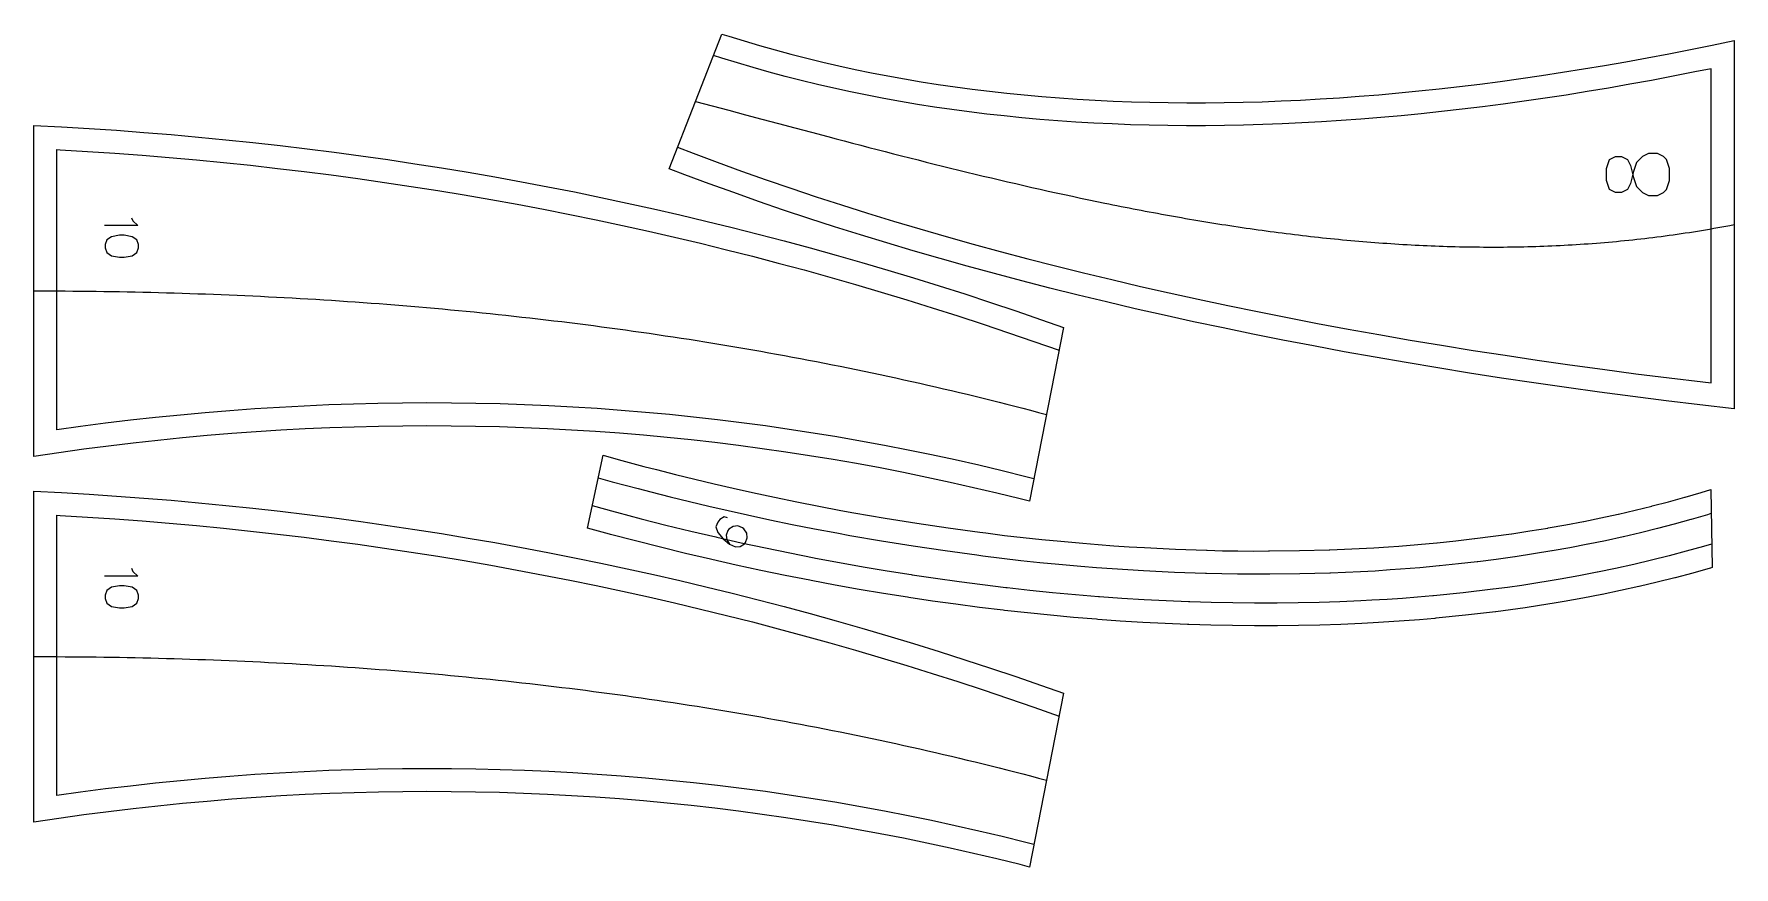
# Model space of a CAD drawing. Extents: x 1 to 96, y -465 to 46.
# Drawn here: x 1.3 to 93.8, y -361.6 to -316.2 of the extents above; entities that cross this region are included whole.
import ezdxf

# ---------------------------------------------------------------- set-up
doc = ezdxf.new("R2010")
doc.units = 0
doc.layers.add('11', color=216, linetype='CONTINUOUS')

msp = doc.modelspace()

# ---------------------------------------------------------------- linework, layer by layer
at = {"layer": '11'}
for points in [[(38.71, -316.23), (39.083, -316.35), (39.92, -316.61), (40.763, -316.86), (41.613, -317.1), (42.47, -317.33), (43.334, -317.551), (44.204, -317.762), (45.081, -317.964), (45.964, -318.156), (46.855, -318.338), (47.751, -318.511), (48.655, -318.674), (49.565, -318.828), (50.482, -318.972), (51.406, -319.106), (52.336, -319.23), (53.273, -319.345), (54.217, -319.451), (55.167, -319.546), (56.124, -319.633), (57.088, -319.709), (58.058, -319.776), (59.035, -319.833), (60.019, -319.881), (61.009, -319.919), (62.006, -319.947), (63.01, -319.966), (64.02, -319.975), (65.037, -319.974), (66.061, -319.964), (67.091, -319.944), (68.128, -319.915), (69.172, -319.876), (70.222, -319.827), (71.28, -319.769), (72.343, -319.701), (73.414, -319.623), (74.491, -319.536), (75.575, -319.439), (76.665, -319.332), (77.762, -319.216), (78.866, -319.091), (79.977, -318.955), (81.094, -318.81), (82.217, -318.656), (83.348, -318.491), (84.485, -318.317), (85.629, -318.134), (86.78, -317.941), (87.937, -317.738), (89.101, -317.526), (90.271, -317.304), (91.448, -317.072), (92.632, -316.831), (93.823, -316.58), (93.823, -336.638), (91.969, -336.423), (90.131, -336.199), (88.308, -335.968), (86.501, -335.729), (84.709, -335.482), (82.931, -335.227), (81.17, -334.964), (79.423, -334.693), (77.691, -334.414), (75.975, -334.127), (74.274, -333.833), (72.588, -333.53), (70.918, -333.22), (69.263, -332.901), (67.622, -332.575), (65.998, -332.24), (64.388, -331.898), (62.794, -331.548), (61.214, -331.19), (59.65, -330.824), (58.102, -330.45), (56.568, -330.069), (55.05, -329.679), (53.547, -329.281), (52.059, -328.876), (50.587, -328.462), (49.129, -328.041), (47.687, -327.611), (46.26, -327.174), (44.848, -326.729), (43.452, -326.276), (42.071, -325.815), (40.705, -325.346), (39.354, -324.869), (38.019, -324.384), (36.698, -323.892), (35.845, -323.564)], [(36.3, -322.4), (37.141, -322.723), (38.45, -323.211), (39.775, -323.692), (41.116, -324.166), (42.472, -324.631), (43.843, -325.089), (45.229, -325.538), (46.631, -325.981), (48.048, -326.415), (49.481, -326.841), (50.929, -327.26), (52.392, -327.671), (53.871, -328.074), (55.365, -328.469), (56.875, -328.857), (58.399, -329.236), (59.94, -329.608), (61.495, -329.972), (63.066, -330.328), (64.652, -330.676), (66.254, -331.017), (67.87, -331.35), (69.503, -331.674), (71.15, -331.991), (72.813, -332.3), (74.491, -332.602), (76.185, -332.895), (77.894, -333.18), (79.618, -333.458), (81.358, -333.728), (83.112, -333.99), (84.883, -334.244), (86.668, -334.49), (88.469, -334.728), (90.285, -334.959), (92.117, -335.181), (92.573, -335.234), (92.573, -318.119), (91.694, -318.298), (90.508, -318.531), (89.329, -318.755), (88.157, -318.969), (86.991, -319.173), (85.831, -319.367), (84.679, -319.552), (83.532, -319.728), (82.393, -319.893), (81.259, -320.049), (80.133, -320.195), (79.012, -320.332), (77.899, -320.459), (76.792, -320.576), (75.691, -320.683), (74.597, -320.781), (73.509, -320.869), (72.428, -320.948), (71.354, -321.016), (70.286, -321.075), (69.224, -321.124), (68.169, -321.164), (67.121, -321.194), (66.079, -321.214), (65.044, -321.224), (64.015, -321.225), (62.992, -321.215), (61.977, -321.197), (60.967, -321.168), (59.965, -321.129), (58.968, -321.081), (57.979, -321.023), (56.995, -320.956), (56.019, -320.878), (55.048, -320.791), (54.085, -320.694), (53.128, -320.587), (52.177, -320.47), (51.233, -320.344), (50.295, -320.208), (49.365, -320.062), (48.44, -319.906), (47.522, -319.74), (46.611, -319.564), (45.706, -319.379), (44.808, -319.184), (43.916, -318.979), (43.031, -318.764), (42.153, -318.539), (41.281, -318.305), (40.416, -318.06), (39.557, -317.806), (38.705, -317.542), (38.254, -317.396)], [(37.277, -319.897), (39.086, -320.382), (39.988, -320.624), (40.889, -320.865), (41.788, -321.106), (42.687, -321.346), (43.584, -321.584), (44.48, -321.821), (44.927, -321.939), (45.374, -322.057), (45.821, -322.174), (46.268, -322.29), (46.714, -322.406), (47.161, -322.522), (47.607, -322.637), (48.052, -322.751), (48.498, -322.865), (48.943, -322.978), (49.388, -323.091), (49.832, -323.202), (50.277, -323.314), (50.721, -323.424), (51.165, -323.534), (51.609, -323.643), (52.052, -323.751), (52.496, -323.858), (52.939, -323.964), (53.382, -324.07), (53.824, -324.174), (54.267, -324.278), (54.709, -324.38), (55.151, -324.482), (55.593, -324.583), (56.035, -324.683), (56.477, -324.781), (56.918, -324.879), (57.359, -324.975), (57.8, -325.07), (58.241, -325.164), (58.682, -325.257), (59.123, -325.349), (59.563, -325.439), (59.783, -325.484), (60.004, -325.529), (60.224, -325.573), (60.444, -325.617), (60.664, -325.66), (60.884, -325.703), (61.104, -325.746), (61.324, -325.788), (61.544, -325.831), (61.764, -325.872), (61.984, -325.914), (62.203, -325.955), (62.423, -325.996), (62.643, -326.036), (62.863, -326.076), (63.082, -326.116), (63.302, -326.155), (63.522, -326.194), (63.742, -326.232), (63.961, -326.271), (64.181, -326.308), (64.4, -326.346), (64.62, -326.383), (64.839, -326.419), (65.059, -326.456), (65.278, -326.492), (65.498, -326.527), (65.717, -326.562), (65.937, -326.597), (66.156, -326.631), (66.375, -326.665), (66.595, -326.698), (66.814, -326.731), (67.034, -326.764), (67.253, -326.796), (67.472, -326.828), (67.691, -326.859), (67.911, -326.89), (68.13, -326.92), (68.349, -326.95), (68.568, -326.98), (68.788, -327.009), (69.007, -327.038), (69.226, -327.066), (69.445, -327.094), (69.664, -327.121), (69.883, -327.148), (70.103, -327.174), (70.322, -327.2), (70.541, -327.225), (70.76, -327.25), (70.979, -327.275), (71.198, -327.299), (71.417, -327.322), (71.636, -327.345), (71.855, -327.368), (72.074, -327.39), (72.293, -327.412), (72.512, -327.433), (72.732, -327.453), (72.951, -327.473), (73.17, -327.493), (73.389, -327.512), (73.608, -327.53), (73.827, -327.548), (74.046, -327.566), (74.265, -327.583), (74.484, -327.599), (74.703, -327.615), (74.922, -327.63), (75.141, -327.645), (75.36, -327.66), (75.579, -327.673), (75.798, -327.686), (76.017, -327.699), (76.236, -327.711), (76.455, -327.723), (76.674, -327.734), (76.893, -327.744), (77.113, -327.754), (77.332, -327.763), (77.551, -327.772), (77.77, -327.78), (77.989, -327.788), (78.208, -327.795), (78.427, -327.801), (78.646, -327.807), (78.866, -327.812), (79.085, -327.817), (79.304, -327.821), (79.523, -327.824), (79.742, -327.827), (79.962, -327.829), (80.181, -327.831), (80.4, -327.832), (80.619, -327.832), (80.839, -327.832), (81.058, -327.831), (81.277, -327.83), (81.496, -327.828), (81.716, -327.825), (81.935, -327.821), (82.155, -327.817), (82.374, -327.813), (82.593, -327.807), (82.813, -327.802), (83.032, -327.795), (83.252, -327.788), (83.471, -327.78), (83.691, -327.771), (83.91, -327.762), (84.13, -327.752), (84.35, -327.742), (84.569, -327.73), (84.789, -327.718), (85.008, -327.706), (85.228, -327.692), (85.448, -327.679), (85.668, -327.664), (85.887, -327.649), (86.107, -327.632), (86.327, -327.616), (86.547, -327.598), (86.767, -327.58), (86.987, -327.561), (87.207, -327.542), (87.427, -327.522), (87.647, -327.501), (87.867, -327.479), (88.087, -327.456), (88.307, -327.433), (88.527, -327.409), (88.747, -327.385), (88.968, -327.359), (89.188, -327.333), (89.408, -327.306), (89.629, -327.279), (89.849, -327.251), (90.069, -327.221), (90.29, -327.192), (90.51, -327.161), (90.731, -327.13), (90.951, -327.098), (91.172, -327.065), (91.393, -327.031), (91.613, -326.997), (91.834, -326.961), (92.055, -326.925), (92.276, -326.889), (92.497, -326.851), (92.717, -326.813), (92.938, -326.774), (93.159, -326.734), (93.38, -326.693), (93.602, -326.651), (93.823, -326.609)], [(1.25, -321.208), (2.751, -321.286), (4.249, -321.376), (5.743, -321.476), (7.235, -321.587), (8.723, -321.709), (10.208, -321.842), (11.691, -321.985), (13.17, -322.139), (14.646, -322.305), (16.119, -322.48), (17.589, -322.667), (19.055, -322.865), (20.519, -323.073), (21.98, -323.292), (23.437, -323.522), (24.892, -323.763), (26.343, -324.014), (27.791, -324.277), (29.236, -324.55), (30.678, -324.834), (32.117, -325.128), (33.553, -325.434), (34.985, -325.75), (36.415, -326.077), (37.842, -326.415), (39.265, -326.764), (40.685, -327.123), (42.103, -327.494), (43.517, -327.875), (44.928, -328.267), (46.336, -328.67), (47.74, -329.083), (49.142, -329.508), (50.541, -329.943), (51.936, -330.389), (53.329, -330.845), (54.718, -331.313), (56.105, -331.791), (57.315, -332.22)], [(55.693, -340.451), (55.256, -340.338), (53.978, -340.022), (52.698, -339.719), (51.416, -339.429), (50.132, -339.152), (48.845, -338.888), (47.556, -338.637), (46.265, -338.399), (44.972, -338.174), (43.676, -337.962), (42.379, -337.762), (41.078, -337.576), (39.776, -337.402), (38.472, -337.242), (37.165, -337.094), (35.856, -336.959), (34.545, -336.838), (33.232, -336.729), (31.916, -336.633), (30.599, -336.55), (29.279, -336.48), (27.957, -336.423), (26.633, -336.379), (25.306, -336.347), (23.978, -336.329), (22.647, -336.324), (21.314, -336.331), (19.979, -336.352), (18.642, -336.385), (17.302, -336.432), (15.961, -336.491), (14.617, -336.563), (13.271, -336.648), (11.923, -336.746), (10.573, -336.857), (9.221, -336.981), (7.866, -337.118), (6.51, -337.268), (5.151, -337.43), (3.79, -337.606), (2.5, -337.784), (2.5, -322.525), (2.681, -322.534), (4.169, -322.623), (5.655, -322.723), (7.137, -322.833), (8.616, -322.954), (10.093, -323.086), (11.566, -323.229), (13.036, -323.382), (14.502, -323.546), (15.966, -323.721), (17.427, -323.907), (18.884, -324.103), (20.338, -324.31), (21.79, -324.528), (23.238, -324.756), (24.683, -324.995), (26.125, -325.245), (27.564, -325.506), (28.999, -325.777), (30.432, -326.059), (31.861, -326.352), (33.288, -326.655), (34.711, -326.97), (36.132, -327.295), (37.549, -327.63), (38.963, -327.977), (40.374, -328.334), (41.782, -328.702), (43.187, -329.081), (44.589, -329.47), (45.987, -329.87), (47.383, -330.281), (48.775, -330.703), (50.165, -331.135), (51.551, -331.578), (52.935, -332.032), (54.315, -332.496), (55.692, -332.971), (57.066, -333.457), (57.071, -333.459)], [(6.555, -326.233), (6.641, -326.406), (6.9, -326.665), (5.088, -326.665)], [(1.25, -330.22), (1.672, -330.22), (2.094, -330.221), (2.517, -330.223), (2.94, -330.225), (3.363, -330.228), (3.786, -330.232), (4.21, -330.236), (4.634, -330.241), (5.058, -330.247), (5.482, -330.253), (5.907, -330.261), (6.332, -330.268), (6.757, -330.277), (7.183, -330.286), (7.608, -330.296), (8.034, -330.307), (8.46, -330.319), (8.887, -330.331), (9.313, -330.344), (9.74, -330.357), (10.167, -330.372), (10.594, -330.387), (11.022, -330.403), (11.449, -330.419), (11.877, -330.437), (12.305, -330.455), (12.733, -330.474), (13.162, -330.493), (13.59, -330.514), (14.019, -330.535), (14.448, -330.557), (14.877, -330.58), (15.307, -330.603), (15.736, -330.627), (16.166, -330.653), (16.596, -330.678), (17.026, -330.705), (17.456, -330.733), (17.886, -330.761), (18.317, -330.79), (18.747, -330.82), (19.178, -330.851), (19.609, -330.882), (20.04, -330.915), (20.471, -330.948), (20.903, -330.982), (21.334, -331.017), (21.765, -331.052), (22.197, -331.089), (22.629, -331.126), (23.061, -331.164), (23.493, -331.204), (23.925, -331.243), (24.357, -331.284), (24.789, -331.326), (25.222, -331.368), (25.654, -331.412), (26.087, -331.456), (26.52, -331.501), (26.952, -331.547), (27.385, -331.594), (27.818, -331.642), (28.251, -331.691), (28.684, -331.74), (29.117, -331.791), (29.551, -331.842), (29.984, -331.895), (30.417, -331.948), (30.85, -332.002), (31.284, -332.057), (31.717, -332.113), (32.151, -332.17), (32.584, -332.228), (33.018, -332.287), (33.451, -332.346), (33.885, -332.407), (34.319, -332.468), (34.752, -332.531), (35.186, -332.595), (35.619, -332.659), (36.053, -332.724), (36.487, -332.791), (36.921, -332.858), (37.354, -332.926), (37.788, -332.996), (38.222, -333.066), (38.655, -333.137), (39.089, -333.209), (39.523, -333.283), (39.956, -333.357), (40.39, -333.432), (40.823, -333.508), (41.257, -333.585), (41.69, -333.664), (42.124, -333.743), (42.557, -333.823), (42.99, -333.904), (43.424, -333.987), (43.857, -334.07), (44.29, -334.154), (44.723, -334.24), (45.156, -334.326), (45.589, -334.414), (46.022, -334.502), (46.455, -334.592), (46.888, -334.682), (47.321, -334.774), (47.753, -334.867), (48.186, -334.961), (48.618, -335.055), (49.051, -335.151), (49.483, -335.248), (49.915, -335.346), (50.347, -335.446), (50.779, -335.546), (51.211, -335.647), (51.643, -335.749), (52.074, -335.853), (52.506, -335.958), (52.937, -336.063), (53.368, -336.17), (53.799, -336.278), (54.23, -336.387), (54.661, -336.497), (55.092, -336.609), (55.522, -336.721), (55.953, -336.835), (56.383, -336.949)], [(55.451, -341.679), (54.95, -341.55), (53.684, -341.237), (52.417, -340.937), (51.147, -340.65), (49.874, -340.376), (48.6, -340.114), (47.323, -339.865), (46.045, -339.629), (44.764, -339.406), (43.48, -339.196), (42.195, -338.999), (40.907, -338.814), (39.617, -338.642), (38.325, -338.483), (37.031, -338.337), (35.734, -338.203), (34.436, -338.083), (33.135, -337.975), (31.832, -337.88), (30.526, -337.798), (29.219, -337.728), (27.909, -337.672), (26.597, -337.628), (25.283, -337.597), (23.967, -337.579), (22.648, -337.574), (21.327, -337.581), (20.004, -337.602), (18.679, -337.635), (17.351, -337.681), (16.022, -337.739), (14.69, -337.811), (13.356, -337.895), (12.02, -337.993), (10.681, -338.103), (9.34, -338.226), (7.998, -338.361), (6.652, -338.51), (5.305, -338.671), (3.956, -338.845), (2.604, -339.032), (1.25, -339.232)], [(32.237, -339.175), (33.067, -339.404), (34.467, -339.777), (35.148, -339.955), (36.191, -340.223), (37.235, -340.481), (38.282, -340.729), (39.331, -340.967), (40.379, -341.2), (41.578, -341.461), (42.781, -341.71), (43.985, -341.948), (45.192, -342.174), (45.899, -342.303), (47.609, -342.602), (49.322, -342.876), (51.039, -343.128), (52.757, -343.363), (53.077, -343.405), (54.097, -343.534), (55.118, -343.652), (56.14, -343.759), (57.163, -343.856), (58.368, -343.964), (59.207, -344.035), (60.047, -344.098), (60.887, -344.154), (61.728, -344.201), (63.409, -344.281), (65.091, -344.344), (65.132, -344.345), (65.97, -344.368), (66.808, -344.382), (67.646, -344.388), (68.483, -344.385), (68.531, -344.384), (70.159, -344.362), (71.785, -344.322), (71.81, -344.321), (72.61, -344.293), (73.41, -344.256), (74.21, -344.21), (75.008, -344.155), (75.565, -344.114), (76.605, -344.031), (77.643, -343.936), (77.659, -343.935), (78.68, -343.83), (79.698, -343.713), (79.715, -343.711), (80.715, -343.584), (81.714, -343.445), (81.731, -343.442), (82.711, -343.294), (83.689, -343.133), (83.706, -343.13), (84.665, -342.96), (85.622, -342.777), (85.638, -342.774), (86.576, -342.582), (87.511, -342.378), (87.527, -342.375), (88.443, -342.162), (89.355, -341.937), (89.371, -341.933), (90.264, -341.699), (91.153, -341.452), (91.169, -341.448), (92.038, -341.193), (92.559, -341.032)], [(31.976, -340.4), (32.74, -340.611), (34.148, -340.986), (34.835, -341.165), (35.885, -341.435), (36.941, -341.696), (37.999, -341.946), (39.057, -342.187), (40.11, -342.421), (41.319, -342.684), (42.533, -342.935), (43.749, -343.176), (44.964, -343.403), (45.679, -343.534), (47.403, -343.835), (49.133, -344.112), (50.863, -344.366), (52.591, -344.602), (52.917, -344.645), (53.946, -344.775), (54.981, -344.894), (56.016, -345.003), (57.048, -345.101), (58.26, -345.209), (59.108, -345.281), (59.959, -345.345), (60.81, -345.401), (61.663, -345.45), (63.356, -345.53), (65.048, -345.593), (65.095, -345.595), (65.942, -345.618), (66.793, -345.632), (67.644, -345.638), (68.491, -345.635), (68.546, -345.634), (70.183, -345.611), (71.819, -345.571), (71.85, -345.57), (72.661, -345.542), (73.475, -345.504), (74.288, -345.457), (75.097, -345.402), (75.661, -345.36), (76.711, -345.277), (77.76, -345.181), (77.784, -345.179), (78.815, -345.072), (79.845, -344.954), (79.868, -344.951), (80.88, -344.823), (81.89, -344.682), (81.914, -344.679), (82.906, -344.528), (83.896, -344.366), (83.92, -344.362), (84.891, -344.189), (85.86, -344.004), (85.884, -344), (86.834, -343.806), (87.781, -343.599), (87.806, -343.593), (88.734, -343.378), (89.659, -343.149), (89.684, -343.143), (90.589, -342.906), (91.491, -342.656), (91.516, -342.649), (92.398, -342.39), (92.581, -342.334)], [(1.25, -341.124), (2.751, -341.202), (4.249, -341.292), (5.743, -341.392), (7.235, -341.503), (8.723, -341.625), (10.208, -341.758), (11.691, -341.901), (13.17, -342.055), (14.646, -342.22), (16.119, -342.396), (17.589, -342.583), (19.055, -342.781), (20.519, -342.989), (21.98, -343.208), (23.437, -343.438), (24.892, -343.679), (26.343, -343.93), (27.791, -344.192), (29.236, -344.466), (30.678, -344.749), (32.117, -345.044), (33.553, -345.35), (34.985, -345.666), (36.415, -345.993), (37.842, -346.331), (39.265, -346.68), (40.685, -347.039), (42.103, -347.41), (43.517, -347.791), (44.928, -348.183), (46.336, -348.586), (47.74, -348.999), (49.142, -349.423), (50.541, -349.859), (51.936, -350.305), (53.329, -350.761), (54.718, -351.229), (56.105, -351.707), (57.315, -352.135)], [(55.693, -360.367), (55.256, -360.254), (53.978, -359.938), (52.698, -359.635), (51.416, -359.345), (50.132, -359.068), (48.845, -358.804), (47.556, -358.553), (46.265, -358.315), (44.972, -358.09), (43.676, -357.877), (42.379, -357.678), (41.078, -357.492), (39.776, -357.318), (38.472, -357.158), (37.165, -357.01), (35.856, -356.875), (34.545, -356.753), (33.232, -356.645), (31.916, -356.549), (30.599, -356.466), (29.279, -356.396), (27.957, -356.339), (26.633, -356.295), (25.306, -356.263), (23.978, -356.245), (22.647, -356.24), (21.314, -356.247), (19.979, -356.268), (18.642, -356.301), (17.302, -356.348), (15.961, -356.407), (14.617, -356.479), (13.271, -356.564), (11.923, -356.662), (10.573, -356.773), (9.221, -356.897), (7.866, -357.034), (6.51, -357.184), (5.151, -357.346), (3.79, -357.522), (2.5, -357.7), (2.5, -342.441), (2.681, -342.45), (4.169, -342.539), (5.655, -342.639), (7.137, -342.749), (8.616, -342.87), (10.093, -343.002), (11.566, -343.145), (13.036, -343.298), (14.502, -343.462), (15.966, -343.637), (17.427, -343.823), (18.884, -344.019), (20.338, -344.226), (21.79, -344.443), (23.238, -344.672), (24.683, -344.911), (26.125, -345.161), (27.564, -345.422), (28.999, -345.693), (30.432, -345.975), (31.861, -346.268), (33.288, -346.571), (34.711, -346.886), (36.132, -347.211), (37.549, -347.546), (38.963, -347.893), (40.374, -348.25), (41.782, -348.618), (43.187, -348.997), (44.589, -349.386), (45.987, -349.786), (47.383, -350.197), (48.775, -350.618), (50.165, -351.051), (51.551, -351.494), (52.935, -351.948), (54.315, -352.412), (55.692, -352.887), (57.066, -353.373), (57.071, -353.375)], [(31.652, -341.916), (32.905, -342.258), (32.966, -342.274), (34.314, -342.628), (35.662, -342.97), (37.013, -343.3), (38.37, -343.619), (38.431, -343.633), (39.756, -343.932), (41.082, -344.219), (42.409, -344.493), (43.742, -344.756), (43.804, -344.768), (45.105, -345.013), (46.404, -345.245), (47.706, -345.464), (49.013, -345.673), (49.076, -345.682), (50.349, -345.873), (51.621, -346.052), (52.894, -346.218), (54.172, -346.372), (54.236, -346.38), (55.48, -346.518), (56.721, -346.644), (57.964, -346.757), (59.211, -346.859), (59.275, -346.864), (60.487, -346.951), (61.696, -347.025), (62.905, -347.087), (64.118, -347.137), (64.183, -347.139), (65.361, -347.176), (66.535, -347.199), (67.709, -347.211), (68.886, -347.21), (68.951, -347.209), (70.091, -347.196), (71.228, -347.171), (72.364, -347.132), (73.503, -347.082), (74.11, -347.051), (74.941, -347.005), (75.766, -346.949), (76.591, -346.884), (77.419, -346.808), (77.465, -346.804), (79.075, -346.639), (80.682, -346.454), (80.701, -346.452), (81.483, -346.352), (82.261, -346.243), (83.037, -346.124), (83.815, -345.996), (84.359, -345.902), (85.371, -345.721), (86.38, -345.526), (86.389, -345.525), (87.377, -345.321), (88.362, -345.103), (88.371, -345.101), (89.336, -344.874), (90.297, -344.634), (90.305, -344.632), (91.245, -344.383), (92.181, -344.12), (92.189, -344.118), (92.608, -343.994)], [(92.63, -345.291), (92.539, -345.318), (92.523, -345.323), (91.574, -345.589), (90.621, -345.842), (90.604, -345.846), (89.63, -346.089), (88.653, -346.319), (88.636, -346.323), (87.638, -346.543), (86.638, -346.75), (86.62, -346.753), (85.599, -346.95), (84.575, -347.133), (84.023, -347.228), (83.233, -347.359), (82.442, -347.48), (81.649, -347.591), (80.855, -347.692), (80.828, -347.695), (79.21, -347.881), (77.589, -348.048), (77.535, -348.053), (76.697, -348.129), (75.858, -348.196), (75.018, -348.252), (74.177, -348.299), (73.562, -348.33), (72.413, -348.381), (71.263, -348.42), (70.113, -348.446), (68.962, -348.459), (68.89, -348.46), (67.703, -348.461), (66.516, -348.449), (65.329, -348.425), (64.142, -348.389), (64.07, -348.386), (62.848, -348.336), (61.625, -348.273), (60.404, -348.198), (59.183, -348.111), (59.112, -348.105), (57.856, -348.003), (56.601, -347.888), (55.348, -347.761), (54.095, -347.622), (54.025, -347.614), (52.738, -347.458), (51.453, -347.29), (50.17, -347.11), (48.887, -346.918), (48.819, -346.908), (47.504, -346.698), (46.191, -346.476), (44.879, -346.242), (43.57, -345.996), (43.503, -345.983), (42.162, -345.718), (40.823, -345.442), (39.487, -345.153), (38.153, -344.852), (38.086, -344.837), (36.722, -344.516), (35.36, -344.183), (34.001, -343.839), (32.645, -343.482), (32.58, -343.464), (31.391, -343.141)], [(39.022, -342.574), (38.828, -342.53), (38.594, -342.678), (38.484, -342.814), (38.388, -343.074), (38.485, -343.378), (38.776, -343.726), (39.122, -344.006), (39.454, -344.163), (39.703, -344.139), (39.937, -343.991), (39.992, -343.923), (40.088, -343.663), (40.06, -343.415), (39.907, -343.179), (39.838, -343.123), (39.575, -343.022), (39.327, -343.046), (39.093, -343.194), (39.037, -343.262), (38.942, -343.522), (38.97, -343.77), (39.122, -344.006)], [(6.555, -345.328), (6.641, -345.5), (6.9, -345.76), (5.088, -345.76)], [(1.25, -350.136), (1.672, -350.136), (2.094, -350.137), (2.517, -350.139), (2.94, -350.141), (3.363, -350.144), (3.786, -350.148), (4.21, -350.152), (4.634, -350.157), (5.058, -350.163), (5.482, -350.169), (5.907, -350.176), (6.332, -350.184), (6.757, -350.193), (7.183, -350.202), (7.608, -350.212), (8.034, -350.223), (8.46, -350.234), (8.887, -350.247), (9.313, -350.26), (9.74, -350.273), (10.167, -350.288), (10.594, -350.303), (11.022, -350.319), (11.449, -350.335), (11.877, -350.353), (12.305, -350.371), (12.733, -350.39), (13.162, -350.409), (13.59, -350.43), (14.019, -350.451), (14.448, -350.473), (14.877, -350.495), (15.307, -350.519), (15.736, -350.543), (16.166, -350.568), (16.596, -350.594), (17.026, -350.621), (17.456, -350.648), (17.886, -350.677), (18.317, -350.706), (18.747, -350.736), (19.178, -350.767), (19.609, -350.798), (20.04, -350.83), (20.471, -350.864), (20.903, -350.898), (21.334, -350.933), (21.765, -350.968), (22.197, -351.005), (22.629, -351.042), (23.061, -351.08), (23.493, -351.119), (23.925, -351.159), (24.357, -351.2), (24.789, -351.242), (25.222, -351.284), (25.654, -351.328), (26.087, -351.372), (26.52, -351.417), (26.952, -351.463), (27.385, -351.51), (27.818, -351.558), (28.251, -351.607), (28.684, -351.656), (29.117, -351.707), (29.551, -351.758), (29.984, -351.811), (30.417, -351.864), (30.85, -351.918), (31.284, -351.973), (31.717, -352.029), (32.151, -352.086), (32.584, -352.144), (33.018, -352.202), (33.451, -352.262), (33.885, -352.323), (34.319, -352.384), (34.752, -352.447), (35.186, -352.51), (35.619, -352.575), (36.053, -352.64), (36.487, -352.707), (36.921, -352.774), (37.354, -352.842), (37.788, -352.912), (38.222, -352.982), (38.655, -353.053), (39.089, -353.125), (39.523, -353.199), (39.956, -353.273), (40.39, -353.348), (40.823, -353.424), (41.257, -353.501), (41.69, -353.58), (42.124, -353.659), (42.557, -353.739), (42.99, -353.82), (43.424, -353.903), (43.857, -353.986), (44.29, -354.07), (44.723, -354.156), (45.156, -354.242), (45.589, -354.33), (46.022, -354.418), (46.455, -354.508), (46.888, -354.598), (47.321, -354.69), (47.753, -354.783), (48.186, -354.876), (48.618, -354.971), (49.051, -355.067), (49.483, -355.164), (49.915, -355.262), (50.347, -355.361), (50.779, -355.462), (51.211, -355.563), (51.643, -355.665), (52.074, -355.769), (52.506, -355.874), (52.937, -355.979), (53.368, -356.086), (53.799, -356.194), (54.23, -356.303), (54.661, -356.413), (55.092, -356.525), (55.522, -356.637), (55.953, -356.751), (56.383, -356.865)]]:
    msp.add_lwpolyline(points, dxfattribs=at)
for points in [[(35.845, -323.564), (38.71, -316.23), (39.083, -316.35), (39.92, -316.61), (40.763, -316.86), (41.613, -317.1), (42.47, -317.33), (43.334, -317.551), (44.204, -317.762), (45.081, -317.964), (45.964, -318.156), (46.855, -318.338), (47.751, -318.511), (48.655, -318.674), (49.565, -318.828), (50.482, -318.972), (51.406, -319.106), (52.336, -319.23), (53.273, -319.345), (54.217, -319.451), (55.167, -319.546), (56.124, -319.633), (57.088, -319.709), (58.058, -319.776), (59.035, -319.833), (60.019, -319.881), (61.009, -319.919), (62.006, -319.947), (63.01, -319.966), (64.02, -319.975), (65.037, -319.974), (66.061, -319.964), (67.091, -319.944), (68.128, -319.915), (69.172, -319.876), (70.222, -319.827), (71.28, -319.769), (72.343, -319.701), (73.414, -319.623), (74.491, -319.536), (75.575, -319.439), (76.665, -319.332), (77.762, -319.216), (78.866, -319.091), (79.977, -318.955), (81.094, -318.81), (82.217, -318.656), (83.348, -318.491), (84.485, -318.317), (85.629, -318.134), (86.78, -317.941), (87.937, -317.738), (89.101, -317.526), (90.271, -317.304), (91.448, -317.072), (92.632, -316.831), (93.823, -316.58), (93.823, -336.638), (91.969, -336.423), (90.131, -336.199), (88.308, -335.968), (86.501, -335.729), (84.709, -335.482), (82.931, -335.227), (81.17, -334.964), (79.423, -334.693), (77.691, -334.414), (75.975, -334.127), (74.274, -333.833), (72.588, -333.53), (70.918, -333.22), (69.263, -332.901), (67.622, -332.575), (65.998, -332.24), (64.388, -331.898), (62.794, -331.548), (61.214, -331.19), (59.65, -330.824), (58.102, -330.45), (56.568, -330.069), (55.05, -329.679), (53.547, -329.281), (52.059, -328.876), (50.587, -328.462), (49.129, -328.041), (47.687, -327.611), (46.26, -327.174), (44.848, -326.729), (43.452, -326.276), (42.071, -325.815), (40.705, -325.346), (39.354, -324.869), (38.019, -324.384), (36.698, -323.892)], [(57.315, -332.22), (55.451, -341.679), (54.95, -341.55), (53.684, -341.237), (52.417, -340.937), (51.147, -340.65), (49.874, -340.376), (48.6, -340.114), (47.323, -339.865), (46.045, -339.629), (44.764, -339.406), (43.48, -339.196), (42.195, -338.999), (40.907, -338.814), (39.617, -338.642), (38.325, -338.483), (37.031, -338.337), (35.734, -338.203), (34.436, -338.083), (33.135, -337.975), (31.832, -337.88), (30.526, -337.798), (29.219, -337.728), (27.909, -337.672), (26.597, -337.628), (25.283, -337.597), (23.967, -337.579), (22.648, -337.574), (21.327, -337.581), (20.004, -337.602), (18.679, -337.635), (17.351, -337.681), (16.022, -337.739), (14.69, -337.811), (13.356, -337.895), (12.02, -337.993), (10.681, -338.103), (9.34, -338.226), (7.998, -338.361), (6.652, -338.51), (5.305, -338.671), (3.956, -338.845), (2.604, -339.032), (1.25, -339.232), (1.25, -321.208), (2.751, -321.286), (4.249, -321.376), (5.743, -321.476), (7.235, -321.587), (8.723, -321.709), (10.208, -321.842), (11.691, -321.985), (13.17, -322.139), (14.646, -322.305), (16.119, -322.48), (17.589, -322.667), (19.055, -322.865), (20.519, -323.073), (21.98, -323.292), (23.437, -323.522), (24.892, -323.763), (26.343, -324.014), (27.791, -324.277), (29.236, -324.55), (30.678, -324.834), (32.117, -325.128), (33.553, -325.434), (34.985, -325.75), (36.415, -326.077), (37.842, -326.415), (39.265, -326.764), (40.685, -327.123), (42.103, -327.494), (43.517, -327.875), (44.928, -328.267), (46.336, -328.67), (47.74, -329.083), (49.142, -329.508), (50.541, -329.943), (51.936, -330.389), (53.329, -330.845), (54.718, -331.313), (56.105, -331.791)], [(90.318, -324.211), (90.318, -323.556), (90.154, -323.065), (89.991, -322.902), (89.663, -322.738), (89.173, -322.738), (88.845, -322.902), (88.518, -323.229), (88.355, -323.72), (88.191, -324.374), (88.027, -324.701), (87.7, -324.865), (87.373, -324.865), (87.046, -324.701), (86.882, -324.211), (86.882, -323.556), (87.046, -323.065), (87.373, -322.902), (87.7, -322.902), (88.027, -323.065), (88.191, -323.393), (88.355, -324.047), (88.518, -324.538), (88.845, -324.865), (89.173, -325.029), (89.663, -325.029), (89.991, -324.865), (90.154, -324.701)], [(5.129, -327.874), (5.215, -328.133), (5.474, -328.306), (5.905, -328.392), (6.164, -328.392), (6.595, -328.306), (6.854, -328.133), (6.94, -327.874), (6.94, -327.701), (6.854, -327.442), (6.595, -327.269), (6.164, -327.183), (5.905, -327.183), (5.474, -327.269), (5.215, -327.442), (5.129, -327.701)], [(92.559, -341.032), (92.63, -345.291), (92.539, -345.318), (92.523, -345.323), (91.574, -345.589), (90.621, -345.842), (90.604, -345.846), (89.63, -346.089), (88.653, -346.319), (88.636, -346.323), (87.638, -346.543), (86.638, -346.75), (86.62, -346.753), (85.599, -346.95), (84.575, -347.133), (84.023, -347.228), (83.233, -347.359), (82.442, -347.48), (81.649, -347.591), (80.855, -347.692), (80.828, -347.695), (79.21, -347.881), (77.589, -348.048), (77.535, -348.053), (76.697, -348.129), (75.858, -348.196), (75.018, -348.252), (74.177, -348.299), (73.562, -348.33), (72.413, -348.381), (71.263, -348.42), (70.113, -348.446), (68.962, -348.459), (68.89, -348.46), (67.703, -348.461), (66.516, -348.449), (65.329, -348.425), (64.142, -348.389), (64.07, -348.386), (62.848, -348.336), (61.625, -348.273), (60.404, -348.198), (59.183, -348.111), (59.112, -348.105), (57.856, -348.003), (56.601, -347.888), (55.348, -347.761), (54.095, -347.622), (54.025, -347.614), (52.738, -347.458), (51.453, -347.29), (50.17, -347.11), (48.887, -346.918), (48.819, -346.908), (47.504, -346.698), (46.191, -346.476), (44.879, -346.242), (43.57, -345.996), (43.503, -345.983), (42.162, -345.718), (40.823, -345.442), (39.487, -345.153), (38.153, -344.852), (38.086, -344.837), (36.722, -344.516), (35.36, -344.183), (34.001, -343.839), (32.645, -343.482), (32.58, -343.464), (31.391, -343.141), (32.237, -339.175), (33.067, -339.404), (34.467, -339.777), (35.148, -339.955), (36.191, -340.223), (37.235, -340.481), (38.282, -340.729), (39.331, -340.967), (40.379, -341.2), (41.578, -341.461), (42.781, -341.71), (43.985, -341.948), (45.192, -342.174), (45.899, -342.303), (47.609, -342.602), (49.322, -342.876), (51.039, -343.128), (52.757, -343.363), (53.077, -343.405), (54.097, -343.534), (55.118, -343.652), (56.14, -343.759), (57.163, -343.856), (58.368, -343.964), (59.207, -344.035), (60.047, -344.098), (60.887, -344.154), (61.728, -344.201), (63.409, -344.281), (65.091, -344.344), (65.132, -344.345), (65.97, -344.368), (66.808, -344.382), (67.646, -344.388), (68.483, -344.385), (68.531, -344.384), (70.159, -344.362), (71.785, -344.322), (71.81, -344.321), (72.61, -344.293), (73.41, -344.256), (74.21, -344.21), (75.008, -344.155), (75.565, -344.114), (76.605, -344.031), (77.643, -343.936), (77.659, -343.935), (78.68, -343.83), (79.698, -343.713), (79.715, -343.711), (80.715, -343.584), (81.714, -343.445), (81.731, -343.442), (82.711, -343.294), (83.689, -343.133), (83.706, -343.13), (84.665, -342.96), (85.622, -342.777), (85.638, -342.774), (86.576, -342.582), (87.511, -342.378), (87.527, -342.375), (88.443, -342.162), (89.355, -341.937), (89.371, -341.933), (90.264, -341.699), (91.153, -341.452), (91.169, -341.448), (92.038, -341.193)], [(57.315, -352.135), (55.451, -361.595), (54.95, -361.466), (53.684, -361.153), (52.417, -360.853), (51.147, -360.566), (49.874, -360.292), (48.6, -360.03), (47.323, -359.781), (46.045, -359.545), (44.764, -359.322), (43.48, -359.112), (42.195, -358.915), (40.907, -358.73), (39.617, -358.558), (38.325, -358.399), (37.031, -358.253), (35.734, -358.119), (34.436, -357.999), (33.135, -357.891), (31.832, -357.796), (30.526, -357.714), (29.219, -357.644), (27.909, -357.588), (26.597, -357.544), (25.283, -357.513), (23.967, -357.495), (22.648, -357.49), (21.327, -357.497), (20.004, -357.518), (18.679, -357.551), (17.351, -357.597), (16.022, -357.655), (14.69, -357.727), (13.356, -357.811), (12.02, -357.909), (10.681, -358.019), (9.34, -358.141), (7.998, -358.277), (6.652, -358.426), (5.305, -358.587), (3.956, -358.761), (2.604, -358.948), (1.25, -359.147), (1.25, -341.124), (2.751, -341.202), (4.249, -341.292), (5.743, -341.392), (7.235, -341.503), (8.723, -341.625), (10.208, -341.758), (11.691, -341.901), (13.17, -342.055), (14.646, -342.22), (16.119, -342.396), (17.589, -342.583), (19.055, -342.781), (20.519, -342.989), (21.98, -343.208), (23.437, -343.438), (24.892, -343.679), (26.343, -343.93), (27.791, -344.192), (29.236, -344.466), (30.678, -344.749), (32.117, -345.044), (33.553, -345.35), (34.985, -345.666), (36.415, -345.993), (37.842, -346.331), (39.265, -346.68), (40.685, -347.039), (42.103, -347.41), (43.517, -347.791), (44.928, -348.183), (46.336, -348.586), (47.74, -348.999), (49.142, -349.423), (50.541, -349.859), (51.936, -350.305), (53.329, -350.761), (54.718, -351.229), (56.105, -351.707)], [(5.129, -346.968), (5.215, -347.228), (5.474, -347.4), (5.905, -347.487), (6.164, -347.487), (6.595, -347.4), (6.854, -347.228), (6.94, -346.968), (6.94, -346.795), (6.854, -346.536), (6.595, -346.363), (6.164, -346.277), (5.905, -346.277), (5.474, -346.363), (5.215, -346.536), (5.129, -346.795)]]:
    msp.add_lwpolyline(points, close=True, dxfattribs=at)

doc.saveas('drawing.dxf')
